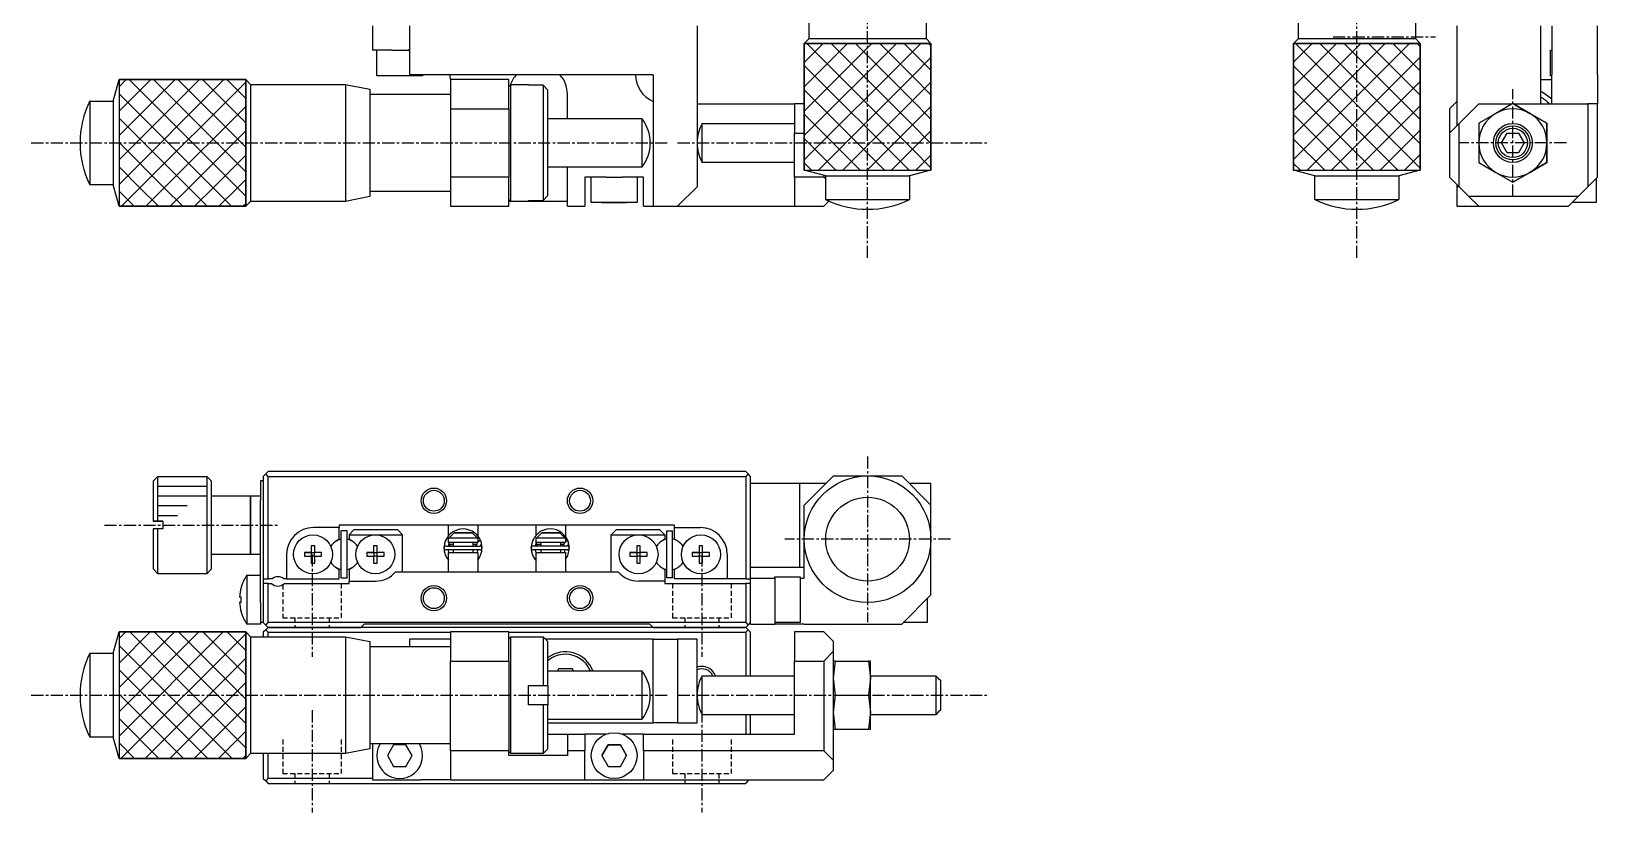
# Model space of a CAD drawing. Extents: x 10 to 368, y 10 to 243.
# Drawn here: x 207.3 to 368, y 41.9 to 122 of the extents above; entities that cross this region are included whole.
import ezdxf

# ---------------------------------------------------------------- set-up
doc = ezdxf.new("R2010")
doc.units = 0
doc.linetypes.add('CENTER', pattern=[2, 1.25, -0.25, 0.25, -0.25])
doc.linetypes.add('DASHED', pattern=[0.75, 0.5, -0.25])
doc.layers.get('0').update_dxf_attribs({"linetype": 'CONTINUOUS'})
doc.layers.add('CENTER', color=1, linetype='CENTER')

msp = doc.modelspace()

# ---------------------------------------------------------------- linework, layer by layer
at = {"color": 7, "linetype": 'CONTINUOUS'}
for p, q in [((287.08, 121.3), (287.08, 131.05)), ((299.08, 131.05), (299.08, 121.3)), ((337.28, 121.3), (337.28, 131.05)), ((349.28, 131.05), (349.28, 121.3)), ((242.28, 122.6), (242.28, 120.1)), ((246.08, 122.6), (246.08, 117.6)), ((275.58, 122.6), (275.58, 106.1)), ((353.53, 122.6), (353.53, 112.35)), ((362.13, 122.6), (362.13, 114.6)), ((363.28, 122.6), (363.28, 117.6)), ((367.98, 117.6), (367.98, 122.6)), ((286.58, 120.8), (287.08, 121.3)), ((286.58, 120.8), (286.58, 107.8)), ((299.58, 120.8), (286.58, 120.8)), ((287.08, 121.3), (299.08, 121.3)), ((299.08, 121.3), (299.58, 120.8)), ((299.58, 107.8), (299.58, 120.8)), ((336.78, 120.8), (337.28, 121.3)), ((336.78, 120.8), (336.78, 107.8)), ((349.78, 120.8), (336.78, 120.8)), ((337.28, 121.3), (349.28, 121.3)), ((349.28, 121.3), (349.78, 120.8)), ((349.78, 107.8), (349.78, 120.8)), ((244.26, 120.1), (242.28, 120.1)), ((242.73, 117.5), (242.73, 120.1)), ((244.26, 120.1), (245.08, 120.1)), ((245.08, 120.1), (245.91, 120.1)), ((245.91, 120.1), (246.08, 120.1)), ((246.08, 120.1), (245.91, 120.1)), ((363.13, 120.1), (363.28, 120.1)), ((363.13, 117.5), (363.13, 120.1)), ((245.08, 117.5), (242.73, 117.5)), ((247.43, 117.5), (245.08, 117.5)), ((271.08, 117.6), (246.08, 117.6)), ((247.43, 117.6), (247.43, 117.5)), ((271.08, 117.6), (271.08, 104.1)), ((363.28, 117.5), (363.13, 117.5)), ((363.28, 114.6), (363.28, 117.6)), ((367.98, 117.6), (367.98, 114.6)), ((215.69, 114.9), (216.28, 117.1)), ((229.28, 117.1), (216.28, 117.1)), ((216.28, 117.1), (216.28, 104.1)), ((229.28, 117.1), (229.78, 116.6)), ((229.28, 104.1), (229.28, 117.1)), ((229.78, 116.6), (229.78, 104.6)), ((229.78, 116.6), (239.53, 116.6)), ((239.53, 116.6), (239.53, 104.6)), ((239.53, 116.6), (242.03, 116.1)), ((242.03, 116.1), (242.03, 105.1)), ((242.03, 116.1), (242.03, 115.6)), ((242.03, 115.85), (242.03, 115.6)), ((242.03, 115.85), (242.03, 105.35)), ((256.28, 117.1), (250.28, 117.1)), ((250.28, 117.1), (250.28, 114.1)), ((256.28, 114.1), (256.28, 117.1)), ((256.28, 116.4), (256.48, 116.6)), ((256.48, 104.6), (256.48, 116.6)), ((256.48, 116.6), (258.28, 116.6)), ((258.28, 116.52), (258.28, 116.6)), ((258.28, 116.52), (258.28, 116.6)), ((259.78, 116.52), (258.28, 116.52)), ((259.78, 116.52), (259.78, 104.68)), ((260.28, 116.01), (259.78, 116.52)), ((260.28, 105.19), (260.28, 116.01)), ((260.28, 115.24), (260.28, 116.01)), ((362.13, 117.1), (363.28, 117.1)), ((213.28, 114.9), (213.28, 106.3)), ((213.28, 114.9), (215.69, 114.9)), ((215.69, 114.9), (215.69, 106.3)), ((242.03, 115.6), (250.28, 115.6)), ((250.28, 114.1), (256.28, 114.1)), ((250.28, 114.1), (250.28, 107.1)), ((256.28, 114.1), (256.28, 107.1)), ((262.28, 113.1), (262.28, 115.6)), ((275.58, 114.6), (285.58, 114.6)), ((286.58, 114.6), (285.58, 114.6)), ((285.58, 114.6), (285.58, 111.6)), ((352.78, 114.1), (353.53, 114.85)), ((352.78, 114.1), (352.78, 111.6)), ((353.78, 112.6), (355.78, 114.6)), ((355.78, 114.6), (359.21, 114.6)), ((359.28, 114.64), (357.53, 113.63)), ((361.03, 113.63), (359.28, 114.64)), ((359.28, 114.64), (359.35, 114.6)), ((359.35, 114.6), (361.03, 113.63)), ((359.35, 114.6), (366.98, 114.6)), ((366.98, 114.6), (366.98, 106.1)), ((367.98, 114.6), (366.98, 114.6)), ((367.98, 107.1), (367.98, 114.6)), ((260.28, 113.1), (269.91, 113.1)), ((269.91, 113.1), (269.91, 108.1)), ((276.12, 108.6), (276.12, 112.6)), ((276.12, 108.6), (276.12, 112.6)), ((276.12, 112.6), (285.58, 112.6)), ((352.78, 111.6), (353.78, 112.6)), ((353.78, 106.1), (353.78, 112.6)), ((357.53, 113.63), (355.78, 112.62)), ((355.78, 112.62), (355.78, 110.6)), ((362.78, 112.62), (361.03, 113.63)), ((361.03, 113.63), (362.78, 112.62)), ((362.78, 110.6), (362.78, 112.62)), ((362.78, 112.62), (362.78, 110.6)), ((285.58, 111.6), (286.58, 111.6)), ((285.58, 107.1), (285.58, 111.6)), ((352.78, 111.6), (352.78, 107.1)), ((358.13, 110.6), (358.71, 111.6)), ((358.13, 110.6), (358.71, 111.6)), ((358.71, 111.6), (359.86, 111.6)), ((359.86, 111.6), (360.44, 110.6)), ((355.78, 110.6), (355.78, 108.58)), ((358.71, 109.6), (358.13, 110.6)), ((358.71, 109.6), (358.13, 110.6)), ((359.86, 109.6), (358.71, 109.6)), ((360.44, 110.6), (359.86, 109.6)), ((362.78, 108.58), (362.78, 110.6)), ((362.78, 110.6), (362.78, 108.58)), ((269.91, 108.1), (260.28, 108.1)), ((262.28, 104.1), (262.28, 108.1)), ((285.58, 108.6), (276.12, 108.6)), ((288.78, 107.21), (286.58, 107.8)), ((286.58, 107.8), (299.58, 107.8)), ((299.58, 107.8), (297.38, 107.21)), ((338.98, 107.21), (336.78, 107.8)), ((336.78, 107.8), (349.78, 107.8)), ((349.78, 107.8), (347.58, 107.21)), ((355.78, 108.58), (357.53, 107.57)), ((361.03, 107.57), (362.78, 108.58)), ((362.78, 108.58), (361.03, 107.57)), ((215.69, 106.3), (213.28, 106.3)), ((216.28, 104.1), (215.69, 106.3)), ((256.28, 107.1), (250.28, 107.1)), ((250.28, 107.1), (250.28, 104.1)), ((256.28, 104.1), (256.28, 107.1)), ((264.08, 107.1), (264.08, 104.1)), ((266.26, 107.1), (264.08, 107.1)), ((264.73, 104.5), (264.73, 107.1)), ((266.26, 107.1), (267.08, 107.1)), ((267.08, 107.1), (267.91, 107.1)), ((270.08, 107.1), (267.91, 107.1)), ((269.43, 107.1), (269.43, 104.5)), ((270.08, 104.1), (270.08, 107.1)), ((275.58, 106.1), (273.58, 104.1)), ((288.58, 107.1), (285.58, 107.1)), ((285.58, 107.1), (285.58, 104.1)), ((288.58, 107.26), (288.58, 107.1)), ((288.78, 106.9), (288.58, 107.1)), ((288.78, 107.21), (297.38, 107.21)), ((288.78, 104.8), (288.78, 107.21)), ((297.38, 107.21), (297.38, 104.8)), ((338.98, 107.21), (347.58, 107.21)), ((338.98, 104.8), (338.98, 107.21)), ((347.58, 107.21), (347.58, 104.8)), ((353.78, 106.1), (352.78, 107.1)), ((353.53, 106.35), (353.53, 106.1)), ((353.78, 106.1), (353.53, 106.1)), ((353.53, 106.1), (353.53, 104.1)), ((354.78, 105.1), (353.78, 106.1)), ((357.53, 107.57), (359.28, 106.56)), ((359.28, 106.56), (361.03, 107.57)), ((361.03, 107.57), (359.28, 106.56)), ((366.98, 106.1), (365.98, 105.1)), ((367.98, 107.1), (366.98, 106.1)), ((367.83, 106.95), (367.83, 104.5)), ((229.78, 104.6), (229.28, 104.1)), ((239.53, 104.6), (229.78, 104.6)), ((242.03, 105.1), (239.53, 104.6)), ((242.03, 105.6), (242.03, 105.1)), ((242.03, 105.6), (242.03, 105.35)), ((250.28, 105.6), (242.03, 105.6)), ((256.48, 104.6), (256.28, 104.8)), ((256.48, 104.6), (256.28, 104.6)), ((258.28, 104.6), (256.48, 104.6)), ((258.28, 104.6), (258.28, 104.68)), ((258.28, 104.6), (258.28, 104.68)), ((258.28, 104.68), (259.78, 104.68)), ((262.28, 104.6), (258.28, 104.6)), ((259.78, 104.68), (260.28, 105.19)), ((260.28, 105.19), (260.28, 105.96)), ((267.08, 104.5), (264.73, 104.5)), ((269.43, 104.5), (264.73, 104.5)), ((265.81, 104.5), (266.45, 104.5)), ((266.45, 104.5), (265.81, 104.5)), ((266.45, 104.5), (267.72, 104.5)), ((267.72, 104.5), (266.45, 104.5)), ((269.43, 104.5), (267.08, 104.5)), ((267.72, 104.5), (268.35, 104.5)), ((268.35, 104.5), (267.72, 104.5)), ((288.58, 104.1), (289.12, 104.64)), ((288.78, 104.8), (297.38, 104.8)), ((338.98, 104.8), (347.58, 104.8)), ((365.98, 105.1), (354.78, 105.1)), ((355.78, 104.1), (354.78, 105.1)), ((365.98, 105.1), (364.98, 104.1)), ((367.83, 104.5), (365.38, 104.5)), ((216.28, 104.1), (229.28, 104.1)), ((250.28, 104.1), (256.28, 104.1)), ((262.28, 104.1), (264.08, 104.1)), ((270.08, 104.1), (271.08, 104.1)), ((271.08, 104.1), (273.58, 104.1)), ((273.58, 104.1), (285.58, 104.1)), ((285.58, 104.1), (288.58, 104.1)), ((353.53, 104.1), (355.78, 104.1)), ((355.78, 104.1), (364.98, 104.1)), ((219.78, 75.89), (220.28, 76.39)), ((219.78, 75.89), (219.78, 71.79)), ((220.28, 71.79), (220.28, 76.39)), ((220.28, 76.39), (225.28, 76.39)), ((225.28, 76.39), (225.28, 66.39)), ((225.28, 76.39), (225.78, 75.89)), ((225.78, 66.89), (225.78, 75.89)), ((231.08, 75.94), (230.78, 75.94)), ((230.78, 75.94), (230.78, 73.94)), ((231.33, 76.64), (231.08, 76.39)), ((231.08, 76.39), (231.08, 65.89)), ((231.33, 76.64), (231.58, 76.89)), ((231.58, 76.39), (231.33, 76.64)), ((280.58, 76.89), (231.58, 76.89)), ((231.58, 65.89), (231.58, 76.39)), ((231.58, 76.39), (280.58, 76.39)), ((280.83, 76.64), (280.58, 76.89)), ((280.83, 76.64), (280.58, 76.39)), ((280.58, 76.39), (280.58, 65.89)), ((281.08, 76.39), (280.83, 76.64)), ((281.08, 65.89), (281.08, 76.39)), ((281.08, 75.69), (286.08, 75.69)), ((286.08, 75.69), (286.08, 67.09)), ((286.08, 75.69), (288.83, 75.69)), ((286.58, 73.44), (289.58, 76.44)), ((289.58, 76.44), (293.08, 76.44)), ((293.08, 76.44), (296.58, 76.44)), ((296.58, 76.44), (299.58, 73.44)), ((297.33, 75.69), (299.58, 75.69)), ((299.58, 73.44), (299.58, 75.69)), ((225.78, 74.39), (229.78, 74.39)), ((229.78, 68.39), (229.78, 74.39)), ((229.78, 74.39), (229.78, 68.39)), ((229.78, 74.39), (230.78, 74.39)), ((230.78, 64.81), (230.78, 73.94)), ((286.58, 69.94), (286.58, 73.44)), ((299.58, 69.94), (299.58, 73.44)), ((219.78, 71.79), (220.28, 71.79)), ((220.28, 71.79), (219.78, 71.79)), ((219.78, 70.99), (219.78, 66.89)), ((220.28, 70.99), (219.78, 70.99)), ((220.78, 71.79), (220.28, 71.79)), ((220.28, 71.79), (220.78, 71.79)), ((220.28, 66.39), (220.28, 70.99)), ((220.78, 70.99), (220.28, 70.99)), ((220.78, 71.79), (220.78, 70.99)), ((238.88, 71.14), (236.23, 71.14)), ((238.88, 71.39), (238.88, 71.14)), ((241.08, 71.39), (238.88, 71.39)), ((238.88, 69.93), (238.88, 71.14)), ((239.68, 70.79), (239.08, 70.79)), ((239.08, 65.99), (239.08, 70.79)), ((239.68, 65.99), (239.68, 70.79)), ((240.38, 70.89), (239.88, 70.39)), ((244.88, 70.89), (240.38, 70.89)), ((273.28, 71.39), (241.08, 71.39)), ((245.38, 70.39), (244.88, 70.89)), ((250.08, 70.29), (250.08, 71.39)), ((253.08, 71.39), (253.08, 70.27)), ((259.08, 70.37), (259.08, 71.39)), ((262.08, 71.39), (262.08, 70.21)), ((267.28, 70.89), (266.78, 70.39)), ((271.78, 70.89), (267.28, 70.89)), ((272.28, 70.39), (271.78, 70.89)), ((272.48, 70.79), (273.08, 70.79)), ((272.48, 65.99), (272.48, 70.79)), ((273.08, 65.99), (273.08, 70.79)), ((273.28, 71.14), (273.28, 71.39)), ((273.28, 71.14), (275.93, 71.14)), ((273.28, 69.93), (273.28, 71.14)), ((236.36, 69.27), (236, 69.27)), ((236, 69.27), (236, 68.57)), ((236.36, 68.57), (236.36, 69.27)), ((238.59, 69.76), (238.88, 69.93)), ((239.88, 70.39), (242.58, 70.39)), ((239.88, 70.39), (239.88, 69.93)), ((239.88, 69.93), (240.18, 69.76)), ((242.76, 69.27), (242.4, 69.27)), ((242.4, 69.27), (242.4, 68.57)), ((242.58, 70.39), (245.38, 70.39)), ((242.76, 68.57), (242.76, 69.27)), ((245.38, 66.59), (245.38, 70.39)), ((249.63, 69.06), (249.63, 69.16)), ((249.76, 69.75), (249.78, 69.8)), ((249.83, 69.24), (253.33, 69.24)), ((250.13, 69.59), (250.04, 69.24)), ((250.08, 70.29), (250.08, 70.29)), ((250.08, 70.29), (250.08, 70.29)), ((250.08, 70.09), (250.14, 70.09)), ((250.08, 69.59), (250.08, 70.09)), ((253.08, 69.59), (250.08, 69.59)), ((250.13, 69.59), (250.13, 69.58)), ((250.13, 69.58), (250.13, 69.56)), ((250.13, 69.56), (250.13, 69.55)), ((250.13, 69.55), (250.13, 69.53)), ((250.13, 69.53), (250.13, 69.52)), ((250.13, 69.52), (250.13, 69.5)), ((250.13, 69.5), (250.13, 69.49)), ((250.13, 69.49), (250.13, 69.47)), ((250.13, 69.47), (250.14, 69.46)), ((250.67, 70.59), (250.14, 70.09)), ((250.14, 70.09), (253.03, 70.09)), ((250.14, 69.46), (250.14, 69.44)), ((250.14, 69.44), (250.15, 69.43)), ((250.15, 69.43), (250.15, 69.42)), ((250.15, 69.42), (250.16, 69.4)), ((250.16, 69.4), (250.17, 69.39)), ((250.58, 69.39), (250.17, 69.39)), ((250.17, 69.39), (250.17, 69.38)), ((250.17, 69.38), (250.18, 69.36)), ((250.18, 69.36), (250.19, 69.35)), ((250.19, 69.35), (250.2, 69.34)), ((250.2, 69.34), (250.21, 69.33)), ((250.21, 69.33), (250.22, 69.32)), ((250.22, 69.32), (250.23, 69.31)), ((250.23, 69.31), (250.24, 69.3)), ((250.24, 69.3), (250.25, 69.29)), ((250.25, 69.29), (250.27, 69.28)), ((250.27, 69.28), (250.28, 69.28)), ((250.28, 69.28), (250.29, 69.27)), ((250.29, 69.27), (250.31, 69.26)), ((250.31, 69.26), (250.32, 69.26)), ((250.32, 69.26), (250.33, 69.25)), ((250.33, 69.25), (250.35, 69.25)), ((250.35, 69.25), (250.36, 69.24)), ((250.36, 69.24), (250.38, 69.24)), ((250.38, 69.24), (250.39, 69.24)), ((250.39, 69.24), (250.41, 69.24)), ((250.41, 69.24), (250.42, 69.24)), ((250.42, 69.24), (250.43, 69.24)), ((250.58, 69.24), (250.58, 69.59)), ((252.5, 70.59), (250.67, 70.59)), ((250.67, 70.59), (252.5, 70.59)), ((253.03, 70.09), (252.5, 70.59)), ((252.58, 69.59), (252.58, 69.24)), ((252.98, 69.39), (252.58, 69.39)), ((252.72, 69.24), (252.74, 69.24)), ((252.74, 69.24), (252.75, 69.24)), ((252.75, 69.24), (252.77, 69.24)), ((252.77, 69.24), (252.78, 69.24)), ((252.78, 69.24), (252.8, 69.25)), ((252.8, 69.25), (252.81, 69.25)), ((252.81, 69.25), (252.83, 69.26)), ((252.83, 69.26), (252.84, 69.26)), ((252.84, 69.26), (252.85, 69.27)), ((252.85, 69.27), (252.87, 69.27)), ((252.87, 69.27), (252.88, 69.28)), ((252.88, 69.28), (252.89, 69.29)), ((252.89, 69.29), (252.9, 69.3)), ((252.9, 69.3), (252.92, 69.31)), ((252.92, 69.31), (252.93, 69.31)), ((252.93, 69.31), (252.94, 69.32)), ((252.94, 69.32), (252.95, 69.34)), ((252.95, 69.34), (252.96, 69.35)), ((252.96, 69.35), (252.97, 69.36)), ((252.97, 69.37), (252.98, 69.38)), ((252.97, 69.36), (252.97, 69.37)), ((252.98, 69.38), (252.99, 69.4)), ((252.99, 69.4), (253, 69.41)), ((253, 69.42), (253.01, 69.44)), ((253, 69.41), (253, 69.42)), ((253.01, 69.45), (253.02, 69.46)), ((253.01, 69.44), (253.01, 69.45)), ((253.02, 69.58), (253.02, 69.59)), ((253.02, 69.57), (253.02, 69.58)), ((253.02, 69.55), (253.02, 69.57)), ((253.02, 69.54), (253.02, 69.55)), ((253.02, 69.52), (253.02, 69.54)), ((253.02, 69.51), (253.02, 69.52)), ((253.02, 69.49), (253.02, 69.51)), ((253.02, 69.48), (253.02, 69.49)), ((253.02, 69.46), (253.02, 69.48)), ((253.03, 70.09), (253.08, 70.09)), ((253.08, 70.09), (253.08, 69.59)), ((253.14, 69.74), (253.08, 69.72)), ((253.08, 69.71), (253.1, 69.71)), ((253.1, 69.71), (253.11, 69.72)), ((253.11, 69.72), (253.12, 69.73)), ((253.12, 69.73), (253.14, 69.73)), ((253.36, 69.81), (253.14, 69.74)), ((253.14, 69.73), (253.15, 69.74)), ((253.15, 69.74), (253.17, 69.75)), ((253.17, 69.75), (253.18, 69.75)), ((253.18, 69.75), (253.19, 69.76)), ((253.19, 69.76), (253.21, 69.76)), ((253.21, 69.76), (253.22, 69.77)), ((253.22, 69.77), (253.24, 69.77)), ((253.24, 69.77), (253.25, 69.78)), ((253.25, 69.78), (253.26, 69.78)), ((253.26, 69.78), (253.28, 69.79)), ((253.28, 69.79), (253.29, 69.79)), ((253.29, 69.79), (253.3, 69.8)), ((253.3, 69.8), (253.31, 69.8)), ((253.31, 69.8), (253.32, 69.8)), ((253.32, 69.8), (253.33, 69.8)), ((253.33, 69.8), (253.34, 69.81)), ((253.34, 69.81), (253.35, 69.81)), ((253.35, 69.81), (253.35, 69.81)), ((253.35, 69.81), (253.36, 69.81)), ((253.36, 69.81), (253.36, 69.81)), ((253.36, 69.81), (253.37, 69.81)), ((253.37, 69.27), (253.36, 69.24)), ((253.36, 69.24), (253.36, 69.24)), ((253.37, 69.81), (253.37, 69.8)), ((253.37, 69.8), (253.38, 69.77)), ((253.38, 69.3), (253.37, 69.27)), ((253.38, 69.77), (253.39, 69.74)), ((253.4, 69.33), (253.38, 69.3)), ((253.39, 69.75), (253.52, 69.07)), ((253.39, 69.74), (253.4, 69.71)), ((253.4, 69.71), (253.41, 69.68)), ((253.41, 69.4), (253.4, 69.37)), ((253.4, 69.37), (253.4, 69.33)), ((253.41, 69.68), (253.42, 69.64)), ((253.42, 69.43), (253.41, 69.4)), ((253.42, 69.64), (253.42, 69.61)), ((253.42, 69.61), (253.42, 69.57)), ((253.42, 69.57), (253.42, 69.54)), ((253.42, 69.54), (253.42, 69.5)), ((253.42, 69.5), (253.42, 69.47)), ((253.42, 69.47), (253.42, 69.43)), ((258.57, 69.07), (258.57, 69.17)), ((258.71, 69.76), (258.73, 69.82)), ((258.73, 69.82), (258.75, 69.87)), ((258.77, 69.25), (262.27, 69.25)), ((259.07, 69.59), (258.98, 69.25)), ((259.08, 69.64), (259.07, 69.59)), ((259.08, 69.63), (259.07, 69.59)), ((259.07, 69.59), (259.07, 69.57)), ((259.07, 69.57), (259.07, 69.56)), ((259.07, 69.56), (259.07, 69.54)), ((259.07, 69.54), (259.07, 69.53)), ((259.07, 69.53), (259.07, 69.51)), ((259.07, 69.51), (259.07, 69.5)), ((259.07, 69.5), (259.08, 69.48)), ((259.08, 70.09), (259.14, 70.09)), ((259.08, 69.59), (259.08, 70.09)), ((262.08, 69.59), (259.08, 69.59)), ((259.08, 69.45), (259.08, 69.59)), ((259.08, 69.48), (259.08, 69.47)), ((259.08, 69.47), (259.08, 69.45)), ((259.08, 69.45), (259.09, 69.44)), ((259.09, 69.44), (259.09, 69.43)), ((259.09, 69.43), (259.1, 69.41)), ((259.1, 69.41), (259.11, 69.4)), ((259.11, 69.4), (259.12, 69.39)), ((259.58, 69.39), (259.12, 69.39)), ((259.12, 69.39), (259.12, 69.38)), ((259.12, 69.38), (259.13, 69.36)), ((259.13, 69.36), (259.14, 69.35)), ((259.67, 70.59), (259.14, 70.09)), ((259.14, 70.09), (262.03, 70.09)), ((259.14, 69.35), (259.15, 69.34)), ((259.15, 69.34), (259.16, 69.33)), ((259.16, 69.33), (259.17, 69.32)), ((259.17, 69.32), (259.18, 69.31)), ((259.18, 69.31), (259.2, 69.3)), ((259.2, 69.3), (259.21, 69.29)), ((259.21, 69.29), (259.22, 69.29)), ((259.22, 69.29), (259.23, 69.28)), ((259.23, 69.28), (259.25, 69.27)), ((259.25, 69.27), (259.26, 69.27)), ((259.26, 69.27), (259.28, 69.26)), ((259.28, 69.26), (259.29, 69.26)), ((259.29, 69.26), (259.3, 69.26)), ((259.3, 69.26), (259.32, 69.25)), ((259.32, 69.25), (259.33, 69.25)), ((259.33, 69.25), (259.35, 69.25)), ((259.35, 69.25), (259.36, 69.25)), ((259.36, 69.25), (259.37, 69.25)), ((259.58, 69.25), (259.58, 69.59)), ((261.5, 70.59), (259.67, 70.59)), ((259.67, 70.59), (261.5, 70.59)), ((262.03, 70.09), (261.5, 70.59)), ((261.58, 69.59), (261.58, 69.25)), ((261.92, 69.39), (261.58, 69.39)), ((261.67, 69.25), (261.68, 69.25)), ((261.68, 69.25), (261.7, 69.25)), ((261.7, 69.25), (261.71, 69.25)), ((261.71, 69.25), (261.72, 69.25)), ((261.72, 69.25), (261.74, 69.26)), ((261.74, 69.26), (261.75, 69.26)), ((261.75, 69.26), (261.77, 69.27)), ((261.77, 69.27), (261.78, 69.27)), ((261.78, 69.27), (261.79, 69.28)), ((261.79, 69.28), (261.81, 69.28)), ((261.81, 69.28), (261.82, 69.29)), ((261.82, 69.29), (261.83, 69.3)), ((261.83, 69.3), (261.85, 69.31)), ((261.85, 69.31), (261.86, 69.32)), ((261.86, 69.32), (261.87, 69.33)), ((261.87, 69.33), (261.88, 69.34)), ((261.88, 69.34), (261.89, 69.35)), ((261.89, 69.35), (261.9, 69.36)), ((261.9, 69.36), (261.91, 69.37)), ((261.91, 69.37), (261.92, 69.38)), ((261.92, 69.39), (261.93, 69.41)), ((261.92, 69.38), (261.92, 69.39)), ((261.93, 69.41), (261.94, 69.42)), ((261.94, 69.43), (261.95, 69.45)), ((261.94, 69.42), (261.94, 69.43)), ((261.95, 69.46), (261.96, 69.48)), ((261.95, 69.45), (261.95, 69.46)), ((261.96, 69.58), (261.96, 69.59)), ((261.97, 69.56), (261.96, 69.58)), ((261.96, 69.5), (261.97, 69.52)), ((261.96, 69.49), (261.96, 69.5)), ((261.96, 69.48), (261.96, 69.49)), ((261.97, 69.55), (261.97, 69.56)), ((261.97, 69.53), (261.97, 69.55)), ((261.97, 69.52), (261.97, 69.53)), ((262.03, 70.09), (262.08, 70.09)), ((262.08, 70.21), (262.08, 70.21)), ((262.08, 70.21), (262.08, 70.21)), ((262.08, 70.09), (262.08, 69.59)), ((262.31, 69.82), (262.08, 69.76)), ((262.08, 69.75), (262.1, 69.75)), ((262.1, 69.75), (262.11, 69.76)), ((262.11, 69.76), (262.13, 69.76)), ((262.13, 69.76), (262.14, 69.77)), ((262.14, 69.77), (262.15, 69.78)), ((262.15, 69.78), (262.17, 69.78)), ((262.17, 69.78), (262.18, 69.79)), ((262.18, 69.79), (262.2, 69.79)), ((262.2, 69.79), (262.21, 69.8)), ((262.21, 69.8), (262.22, 69.8)), ((262.22, 69.8), (262.23, 69.8)), ((262.23, 69.8), (262.24, 69.81)), ((262.24, 69.81), (262.26, 69.81)), ((262.26, 69.81), (262.27, 69.81)), ((262.27, 69.81), (262.27, 69.82)), ((262.27, 69.82), (262.28, 69.82)), ((262.28, 69.82), (262.29, 69.82)), ((262.29, 69.82), (262.3, 69.82)), ((262.3, 69.82), (262.3, 69.82)), ((262.3, 69.82), (262.31, 69.82)), ((262.31, 69.28), (262.3, 69.25)), ((262.3, 69.25), (262.3, 69.25)), ((262.31, 69.82), (262.31, 69.82)), ((262.31, 69.82), (262.31, 69.82)), ((262.31, 69.82), (262.32, 69.79)), ((262.33, 69.31), (262.31, 69.28)), ((262.32, 69.79), (262.33, 69.75)), ((262.33, 69.76), (262.47, 69.08)), ((262.33, 69.75), (262.34, 69.72)), ((262.34, 69.34), (262.33, 69.31)), ((262.34, 69.72), (262.35, 69.69)), ((262.35, 69.38), (262.34, 69.34)), ((262.35, 69.69), (262.36, 69.65)), ((262.36, 69.45), (262.35, 69.41)), ((262.35, 69.41), (262.35, 69.38)), ((262.36, 69.65), (262.36, 69.62)), ((262.36, 69.62), (262.37, 69.58)), ((262.37, 69.51), (262.36, 69.48)), ((262.36, 69.48), (262.36, 69.45)), ((262.37, 69.58), (262.37, 69.55)), ((262.37, 69.55), (262.37, 69.51)), ((266.78, 70.39), (269.58, 70.39)), ((266.78, 66.59), (266.78, 70.39)), ((269.76, 69.27), (269.4, 69.27)), ((269.4, 69.27), (269.4, 68.57)), ((269.58, 70.39), (272.28, 70.39)), ((269.76, 68.57), (269.76, 69.27)), ((272.28, 69.93), (271.99, 69.76)), ((272.28, 70.39), (272.28, 69.93)), ((273.58, 69.76), (273.28, 69.93)), ((276.16, 69.27), (275.8, 69.27)), ((275.8, 69.27), (275.8, 68.57)), ((276.16, 68.57), (276.16, 69.27)), ((286.58, 65.94), (286.58, 69.94)), ((299.58, 64.24), (299.58, 69.94)), ((229.78, 68.39), (225.78, 68.39)), ((230.78, 68.39), (229.78, 68.39)), ((233.48, 68.39), (233.48, 65.89)), ((235.3, 68.57), (235.3, 68.21)), ((236, 68.57), (235.3, 68.57)), ((235.3, 68.57), (236, 68.57)), ((235.3, 68.21), (236, 68.21)), ((236.01, 68.56), (236, 68.57)), ((236.01, 68.22), (236, 68.21)), ((236, 68.21), (236, 67.5)), ((236, 67.5), (236.36, 67.5)), ((236.01, 68.56), (236.01, 68.22)), ((236.35, 68.56), (236.01, 68.56)), ((236.01, 68.22), (236.35, 68.22)), ((236.35, 68.56), (236.36, 68.57)), ((236.35, 68.22), (236.35, 68.56)), ((236.35, 68.22), (236.36, 68.21)), ((237.07, 68.57), (236.36, 68.57)), ((237.07, 68.57), (236.36, 68.57)), ((236.36, 68.21), (237.07, 68.21)), ((236.36, 67.5), (236.36, 68.21)), ((237.07, 68.21), (237.07, 68.57)), ((241.7, 68.57), (241.7, 68.21)), ((242.4, 68.57), (241.7, 68.57)), ((241.7, 68.57), (242.4, 68.57)), ((241.7, 68.21), (242.4, 68.21)), ((242.41, 68.56), (242.4, 68.57)), ((242.41, 68.22), (242.4, 68.21)), ((242.4, 68.21), (242.4, 67.5)), ((242.4, 67.5), (242.76, 67.5)), ((242.41, 68.56), (242.41, 68.22)), ((242.75, 68.56), (242.41, 68.56)), ((242.41, 68.22), (242.75, 68.22)), ((242.75, 68.56), (242.76, 68.57)), ((242.75, 68.22), (242.75, 68.56)), ((242.75, 68.22), (242.76, 68.21)), ((243.47, 68.57), (242.76, 68.57)), ((243.47, 68.57), (242.76, 68.57)), ((242.76, 68.21), (243.47, 68.21)), ((242.76, 67.5), (242.76, 68.21)), ((243.47, 68.21), (243.47, 68.57)), ((253.33, 68.84), (249.83, 68.84)), ((250.04, 68.84), (250.09, 68.59)), ((250.08, 68.59), (253.08, 68.59)), ((250.08, 68.59), (250.58, 68.59)), ((250.08, 66.59), (250.08, 68.59)), ((250.58, 68.59), (250.58, 68.84)), ((250.58, 68.59), (252.58, 68.59)), ((250.58, 68.59), (252.58, 68.59)), ((252.58, 68.84), (252.58, 68.59)), ((252.58, 68.59), (253.08, 68.59)), ((253.06, 68.59), (253.11, 68.84)), ((253.08, 68.59), (253.08, 66.59)), ((262.27, 68.85), (258.77, 68.85)), ((258.98, 68.85), (259.05, 68.55)), ((259.05, 68.55), (259.08, 68.46)), ((259.08, 68.59), (262.08, 68.59)), ((259.08, 68.59), (259.58, 68.59)), ((259.08, 66.59), (259.08, 68.59)), ((259.58, 68.59), (259.58, 68.85)), ((259.58, 68.59), (261.58, 68.59)), ((259.58, 68.59), (261.58, 68.59)), ((261.58, 68.85), (261.58, 68.59)), ((261.58, 68.59), (262.08, 68.59)), ((262, 68.59), (262.06, 68.85)), ((262.08, 68.59), (262.08, 66.59)), ((268.7, 68.57), (268.7, 68.21)), ((269.4, 68.57), (268.7, 68.57)), ((268.7, 68.57), (269.4, 68.57)), ((268.7, 68.21), (269.4, 68.21)), ((269.41, 68.56), (269.4, 68.57)), ((269.41, 68.22), (269.4, 68.21)), ((269.4, 68.21), (269.4, 67.5)), ((269.4, 67.5), (269.76, 67.5)), ((269.41, 68.56), (269.41, 68.22)), ((269.75, 68.56), (269.41, 68.56)), ((269.41, 68.22), (269.75, 68.22)), ((269.75, 68.56), (269.76, 68.57)), ((269.75, 68.22), (269.75, 68.56)), ((269.75, 68.22), (269.76, 68.21)), ((270.47, 68.57), (269.76, 68.57)), ((270.47, 68.57), (269.76, 68.57)), ((269.76, 68.21), (270.47, 68.21)), ((269.76, 67.5), (269.76, 68.21)), ((270.47, 68.21), (270.47, 68.57)), ((275.1, 68.57), (275.1, 68.21)), ((275.8, 68.57), (275.1, 68.57)), ((275.1, 68.57), (275.8, 68.57)), ((275.1, 68.21), (275.8, 68.21)), ((275.81, 68.56), (275.8, 68.57)), ((275.81, 68.22), (275.8, 68.21)), ((275.8, 68.21), (275.8, 67.5)), ((275.8, 67.5), (276.16, 67.5)), ((275.81, 68.56), (275.81, 68.22)), ((276.15, 68.56), (275.81, 68.56)), ((275.81, 68.22), (276.15, 68.22)), ((276.15, 68.56), (276.16, 68.57)), ((276.15, 68.22), (276.15, 68.56)), ((276.15, 68.22), (276.16, 68.21)), ((276.87, 68.57), (276.16, 68.57)), ((276.87, 68.57), (276.16, 68.57)), ((276.16, 68.21), (276.87, 68.21)), ((276.16, 67.5), (276.16, 68.21)), ((276.87, 68.21), (276.87, 68.57)), ((278.68, 68.39), (278.68, 65.89)), ((220.28, 66.39), (219.78, 66.89)), ((225.28, 66.39), (220.28, 66.39)), ((225.78, 66.89), (225.28, 66.39)), ((229.39, 66.24), (229.39, 61.24)), ((229.39, 66.24), (230.78, 66.24)), ((238.88, 66.84), (238.59, 67.01)), ((238.88, 65.89), (238.88, 66.84)), ((239.08, 65.99), (239.68, 65.99)), ((240.18, 67.01), (239.88, 66.84)), ((239.88, 66.84), (239.88, 65.64)), ((244.66, 66.59), (267.51, 66.59)), ((271.99, 67.01), (272.28, 66.84)), ((272.28, 66.84), (272.28, 65.64)), ((273.08, 65.99), (272.48, 65.99)), ((273.28, 66.84), (273.58, 67.01)), ((273.28, 65.89), (273.28, 66.84)), ((281.08, 67.09), (286.08, 67.09)), ((281.08, 65.94), (283.58, 65.94)), ((283.58, 65.94), (283.58, 66.09)), ((283.58, 66.09), (286.18, 66.09)), ((283.58, 65.94), (283.58, 61.24)), ((286.08, 67.09), (286.58, 67.09)), ((286.18, 66.09), (286.18, 61.39)), ((286.18, 65.94), (286.58, 65.94)), ((228.82, 64.99), (228.81, 65)), ((230.78, 63.44), (230.78, 64.81)), ((231.08, 65.89), (231.08, 65.39)), ((231.08, 65.89), (231.58, 65.89)), ((231.58, 65.39), (231.08, 65.39)), ((231.08, 65.39), (231.08, 61.39)), ((231.98, 65.89), (231.58, 65.89)), ((231.58, 61.39), (231.58, 65.39)), ((231.58, 65.39), (231.92, 65.39)), ((233.48, 65.89), (233.18, 65.89)), ((233.25, 65.39), (239.88, 65.39)), ((233.48, 65.89), (238.88, 65.89)), ((239.88, 65.64), (242.58, 65.64)), ((239.88, 65.39), (239.88, 65.64)), ((272.28, 65.64), (269.58, 65.64)), ((272.28, 65.64), (272.28, 65.39)), ((272.28, 65.39), (280.58, 65.39)), ((278.68, 65.89), (273.28, 65.89)), ((280.58, 65.89), (278.68, 65.89)), ((280.58, 65.89), (281.08, 65.89)), ((280.58, 65.39), (280.58, 61.39)), ((281.08, 65.39), (280.58, 65.39)), ((281.08, 65.39), (281.08, 65.89)), ((281.08, 61.39), (281.08, 65.39)), ((228.82, 64), (228.65, 64)), ((228.65, 63.48), (228.82, 63.48)), ((228.82, 63.48), (228.82, 64)), ((230.78, 63.44), (230.78, 61.44)), ((299.58, 64.24), (296.58, 61.24)), ((299.18, 63.84), (299.18, 61.39)), ((228.81, 62.47), (228.82, 62.48)), ((230.78, 61.24), (229.39, 61.24)), ((230.78, 61.44), (231.08, 61.44)), ((230.78, 61.44), (230.78, 61.24)), ((231.08, 61.39), (231.33, 61.14)), ((231.33, 61.14), (231.58, 61.39)), ((231.58, 60.89), (231.33, 61.14)), ((280.58, 61.39), (231.58, 61.39)), ((241.43, 61.24), (241.08, 60.89)), ((270.73, 61.24), (241.43, 61.24)), ((271.08, 60.89), (270.73, 61.24)), ((280.58, 61.39), (280.83, 61.14)), ((280.83, 61.14), (280.58, 60.89)), ((280.83, 61.14), (281.08, 61.39)), ((281.08, 61.24), (281.08, 61.39)), ((281.08, 61.24), (283.58, 61.24)), ((286.18, 61.39), (283.58, 61.39)), ((286.58, 61.24), (283.58, 61.24)), ((286.58, 61.24), (296.58, 61.24)), ((299.18, 61.39), (296.73, 61.39)), ((215.69, 58.24), (216.28, 60.44)), ((229.28, 60.44), (216.28, 60.44)), ((216.28, 60.44), (216.28, 47.44)), ((229.28, 60.44), (229.78, 59.94)), ((229.28, 47.44), (229.28, 60.44)), ((229.78, 59.94), (229.78, 47.94)), ((229.78, 59.94), (239.53, 59.94)), ((231.33, 60.64), (231.08, 60.39)), ((231.08, 60.39), (231.08, 59.94)), ((231.33, 60.64), (231.58, 60.89)), ((231.58, 60.39), (231.33, 60.64)), ((280.58, 60.89), (231.58, 60.89)), ((231.58, 60.89), (241.08, 60.89)), ((231.58, 60.39), (250.28, 60.39)), ((231.58, 59.94), (231.58, 60.39)), ((239.53, 59.94), (239.53, 47.94)), ((239.53, 59.94), (242.03, 59.44)), ((246.08, 59.69), (246.08, 58.94)), ((250.28, 59.69), (246.08, 59.69)), ((256.28, 60.44), (250.28, 60.44)), ((250.28, 60.44), (250.28, 57.44)), ((256.28, 57.44), (256.28, 60.44)), ((256.28, 60.39), (280.58, 60.39)), ((256.28, 59.74), (256.48, 59.94)), ((256.48, 53.94), (256.48, 59.94)), ((256.48, 59.94), (259.78, 59.94)), ((259.78, 59.94), (259.78, 54.94)), ((259.78, 59.94), (260.28, 59.44)), ((271.08, 59.69), (260.03, 59.69)), ((271.08, 60.89), (280.58, 60.89)), ((271.08, 51.09), (271.08, 59.69)), ((271.08, 59.69), (273.58, 59.69)), ((273.58, 59.69), (273.58, 51.09)), ((275.58, 59.69), (273.58, 59.69)), ((275.58, 51.09), (275.58, 59.69)), ((280.58, 60.89), (280.83, 60.64)), ((280.83, 60.64), (280.58, 60.39)), ((280.58, 60.39), (280.58, 55.94)), ((281.08, 60.39), (280.83, 60.64)), ((281.08, 55.94), (281.08, 60.39)), ((288.58, 60.44), (285.58, 60.44)), ((285.58, 60.44), (285.58, 57.44)), ((289.58, 59.44), (288.58, 60.44)), ((213.28, 58.24), (213.28, 49.64)), ((213.28, 58.24), (215.69, 58.24)), ((215.69, 58.24), (215.69, 49.64)), ((242.03, 59.44), (242.03, 48.44)), ((242.03, 58.94), (250.28, 58.94)), ((260.28, 54.94), (260.28, 59.44)), ((288.58, 57.44), (289.58, 58.44)), ((289.58, 58.44), (289.58, 59.44)), ((289.58, 57.44), (289.58, 58.44)), ((250.28, 57.44), (256.28, 57.44)), ((250.28, 48.24), (250.28, 57.44)), ((256.28, 57.44), (256.28, 48.24)), ((260.28, 56.44), (269.91, 56.44)), ((261.36, 56.64), (261.25, 56.44)), ((262.81, 56.64), (261.36, 56.64)), ((262.92, 56.44), (262.81, 56.64)), ((269.91, 56.44), (269.91, 51.44)), ((285.58, 57.44), (288.58, 57.44)), ((285.58, 49.94), (285.58, 57.44)), ((288.58, 57.44), (288.58, 48.24)), ((289.58, 55.69), (289.78, 57.44)), ((289.78, 57.44), (289.58, 57.44)), ((289.58, 55.94), (289.58, 57.44)), ((289.78, 57.44), (293.19, 57.44)), ((293.19, 57.44), (293.38, 55.69)), ((293.38, 57.44), (293.19, 57.44)), ((293.38, 55.69), (293.38, 57.44)), ((258.28, 54.94), (259.78, 54.94)), ((258.28, 52.94), (258.28, 54.94)), ((259.78, 54.94), (260.28, 54.94)), ((260.28, 54.94), (260.28, 52.94)), ((276.12, 51.94), (276.12, 55.94)), ((276.12, 51.94), (276.12, 55.94)), ((276.12, 55.94), (285.58, 55.94)), ((289.58, 51.94), (289.58, 55.94)), ((289.78, 53.94), (289.58, 55.69)), ((293.38, 55.69), (293.19, 53.94)), ((293.38, 55.94), (300.08, 55.94)), ((293.38, 52.19), (293.38, 55.69)), ((300.08, 55.94), (300.08, 51.94)), ((300.08, 55.94), (300.33, 55.69)), ((300.33, 55.69), (300.58, 55.44)), ((300.58, 52.44), (300.58, 55.44)), ((256.48, 47.94), (256.48, 53.94)), ((289.58, 52.19), (289.78, 53.94)), ((289.78, 53.94), (293.19, 53.94)), ((293.19, 53.94), (293.38, 52.19)), ((259.78, 52.94), (258.28, 52.94)), ((259.78, 52.94), (259.78, 47.94)), ((260.28, 52.94), (259.78, 52.94)), ((260.28, 48.44), (260.28, 52.94)), ((269.91, 51.44), (260.28, 51.44)), ((285.58, 51.94), (276.12, 51.94)), ((280.58, 51.94), (280.58, 49.94)), ((281.08, 49.94), (281.08, 51.94)), ((289.78, 50.44), (289.58, 52.19)), ((289.58, 47.24), (289.58, 51.94)), ((293.38, 52.19), (293.19, 50.44)), ((293.38, 50.44), (293.38, 52.19)), ((300.08, 51.94), (293.38, 51.94)), ((300.33, 52.19), (300.08, 51.94)), ((300.58, 52.44), (300.33, 52.19)), ((260.28, 51.09), (271.08, 51.09)), ((260.28, 49.94), (262.28, 49.94)), ((262.28, 49.94), (262.28, 48.24)), ((262.28, 49.94), (264.08, 49.94)), ((264.08, 49.94), (264.08, 48.24)), ((266.26, 49.94), (264.08, 49.94)), ((270.08, 49.94), (267.91, 49.94)), ((270.08, 49.94), (285.58, 49.94)), ((270.08, 48.24), (270.08, 49.94)), ((273.58, 51.09), (271.08, 51.09)), ((273.58, 51.09), (275.58, 51.09)), ((289.58, 50.44), (289.78, 50.44)), ((289.78, 50.44), (293.19, 50.44)), ((293.19, 50.44), (293.38, 50.44)), ((215.69, 49.64), (213.28, 49.64)), ((216.28, 47.44), (215.69, 49.64)), ((242.03, 48.44), (239.53, 47.94)), ((250.28, 48.94), (242.03, 48.94)), ((242.28, 48.94), (242.28, 45.24)), ((244.45, 48.84), (243.81, 47.74)), ((245.72, 48.84), (244.45, 48.84)), ((246.35, 47.74), (245.72, 48.84)), ((256.28, 48.24), (250.28, 48.24)), ((250.28, 48.24), (250.28, 45.24)), ((256.28, 47.74), (256.28, 48.24)), ((260.28, 48.44), (259.78, 47.94)), ((264.08, 48.24), (262.28, 48.24)), ((262.28, 48.24), (262.28, 47.74)), ((264.08, 45.24), (264.08, 48.24)), ((266.45, 48.84), (265.81, 47.74)), ((265.81, 47.74), (266.45, 48.84)), ((267.72, 48.84), (266.45, 48.84)), ((266.45, 48.84), (267.72, 48.84)), ((268.35, 47.74), (267.72, 48.84)), ((267.72, 48.84), (268.35, 47.74)), ((288.58, 48.24), (270.08, 48.24)), ((270.08, 48.24), (270.08, 45.24)), ((289.58, 47.24), (288.58, 48.24)), ((216.28, 47.44), (229.28, 47.44)), ((229.78, 47.94), (229.28, 47.44)), ((239.53, 47.94), (229.78, 47.94)), ((231.08, 47.94), (231.08, 45.39)), ((231.58, 45.39), (231.58, 47.94)), ((243.81, 47.74), (244.45, 46.64)), ((244.45, 46.64), (245.72, 46.64)), ((245.72, 46.64), (246.35, 47.74)), ((256.48, 47.94), (256.28, 48.14)), ((262.28, 47.74), (256.28, 47.74)), ((259.78, 47.94), (256.48, 47.94)), ((265.81, 47.74), (266.45, 46.64)), ((266.45, 46.64), (267.72, 46.64)), ((267.72, 46.64), (268.35, 47.74)), ((289.58, 46.24), (289.58, 47.24)), ((231.08, 45.39), (231.33, 45.14)), ((231.33, 45.14), (231.58, 45.39)), ((231.33, 45.14), (231.58, 44.89)), ((242.28, 45.39), (231.58, 45.39)), ((242.28, 45.24), (247.28, 45.24)), ((250.28, 45.24), (247.28, 45.24)), ((250.28, 45.24), (264.08, 45.24)), ((264.08, 45.24), (270.08, 45.24)), ((270.08, 45.24), (288.58, 45.24)), ((280.58, 44.89), (280.83, 45.14)), ((280.73, 45.24), (280.83, 45.14)), ((280.83, 45.14), (280.93, 45.24)), ((288.58, 45.24), (289.58, 46.24)), ((231.58, 44.89), (280.58, 44.89))]:
    msp.add_line(p, q, dxfattribs=at)
at = {"color": 3, "linetype": 'CONTINUOUS'}
for p, q in [((286.58, 120.8), (299.58, 120.8)), ((286.58, 107.8), (286.58, 120.8)), ((288.53, 120.8), (286.58, 118.85)), ((291.03, 120.8), (286.58, 116.35)), ((293.53, 120.8), (286.58, 113.85)), ((296.03, 120.8), (286.58, 111.35)), ((286.83, 120.8), (297.68, 109.95)), ((289.33, 120.8), (297.68, 112.45)), ((291.83, 120.8), (297.68, 114.95)), ((294.33, 120.8), (297.68, 117.45)), ((296.83, 120.8), (297.68, 119.95)), ((298.53, 120.8), (297.68, 119.95)), ((299.33, 120.8), (299.58, 120.55)), ((299.58, 120.8), (299.58, 107.8)), ((336.78, 120.8), (349.78, 120.8)), ((336.78, 107.8), (336.78, 120.8)), ((338.68, 120.8), (336.78, 118.9)), ((341.18, 120.8), (336.78, 116.4)), ((343.68, 120.8), (336.78, 113.9)), ((346.18, 120.8), (336.78, 111.4)), ((348.68, 120.8), (336.78, 108.9)), ((336.98, 120.8), (349.78, 108)), ((339.48, 120.8), (349.78, 110.5)), ((341.98, 120.8), (349.78, 113)), ((344.48, 120.8), (349.78, 115.5)), ((346.98, 120.8), (349.78, 118)), ((349.48, 120.8), (349.78, 120.5)), ((349.78, 120.8), (349.78, 107.8)), ((297.68, 119.95), (286.58, 108.85)), ((297.68, 119.95), (299.58, 118.05)), ((299.58, 119.35), (297.68, 117.45)), ((349.78, 119.4), (338.18, 107.8)), ((286.58, 118.55), (297.33, 107.8)), ((297.68, 117.45), (288.03, 107.8)), ((297.68, 117.45), (299.58, 115.55)), ((336.78, 118.5), (347.48, 107.8)), ((216.28, 117.1), (216.28, 104.1)), ((216.28, 117.1), (229.28, 117.1)), ((227.03, 117.1), (216.28, 106.35)), ((224.53, 117.1), (216.28, 108.85)), ((222.03, 117.1), (216.28, 111.35)), ((219.53, 117.1), (216.28, 113.85)), ((217.03, 117.1), (216.28, 116.35)), ((228.43, 106), (217.33, 117.1)), ((229.28, 116.85), (218.43, 106)), ((229.28, 107.65), (219.83, 117.1)), ((229.28, 110.15), (222.33, 117.1)), ((229.28, 112.65), (224.83, 117.1)), ((229.28, 115.15), (227.33, 117.1)), ((229.28, 117.1), (229.28, 104.1)), ((286.58, 116.05), (294.83, 107.8)), ((299.58, 116.85), (297.68, 114.95)), ((336.78, 116), (344.98, 107.8)), ((349.78, 116.9), (340.68, 107.8)), ((225.93, 106), (216.28, 115.65)), ((229.28, 114.35), (220.93, 106)), ((297.68, 114.95), (290.53, 107.8)), ((297.68, 114.95), (299.58, 113.05)), ((299.58, 114.35), (297.68, 112.45)), ((349.78, 114.4), (343.18, 107.8)), ((223.43, 106), (216.28, 113.15)), ((286.58, 113.55), (292.33, 107.8)), ((336.78, 113.5), (342.48, 107.8)), ((229.28, 111.85), (223.43, 106)), ((286.58, 111.05), (289.83, 107.8)), ((297.68, 112.45), (293.03, 107.8)), ((297.68, 112.45), (299.58, 110.55)), ((299.58, 111.85), (297.68, 109.95)), ((336.78, 111), (339.98, 107.8)), ((349.78, 111.9), (345.68, 107.8)), ((220.93, 106), (216.28, 110.65)), ((229.28, 109.35), (225.93, 106)), ((297.68, 109.95), (295.53, 107.8)), ((297.68, 109.95), (299.58, 108.05)), ((299.58, 109.35), (298.03, 107.8)), ((349.78, 109.4), (348.18, 107.8)), ((218.43, 106), (216.28, 108.15)), ((286.58, 108.55), (287.33, 107.8)), ((286.58, 107.8), (299.58, 107.8)), ((336.78, 108.5), (337.48, 107.8)), ((336.78, 107.8), (349.78, 107.8)), ((229.28, 106.85), (228.43, 106)), ((217.83, 104.1), (216.28, 105.65)), ((218.43, 106), (216.53, 104.1)), ((220.33, 104.1), (218.43, 106)), ((220.93, 106), (219.03, 104.1)), ((222.83, 104.1), (220.93, 106)), ((223.43, 106), (221.53, 104.1)), ((225.33, 104.1), (223.43, 106)), ((225.93, 106), (224.03, 104.1)), ((227.83, 104.1), (225.93, 106)), ((228.43, 106), (226.53, 104.1)), ((229.28, 105.15), (228.43, 106)), ((229.28, 104.1), (216.28, 104.1)), ((229.28, 104.35), (229.03, 104.1)), ((220.28, 75.39), (225.28, 75.39)), ((220.28, 74.39), (225.28, 74.39)), ((220.28, 73.39), (223.28, 73.39)), ((220.28, 72.39), (222.28, 72.39)), ((216.28, 60.44), (216.28, 47.44)), ((216.28, 60.44), (229.28, 60.44)), ((226.98, 60.44), (216.28, 49.74)), ((224.48, 60.44), (216.28, 52.24)), ((221.98, 60.44), (216.28, 54.74)), ((219.48, 60.44), (216.28, 57.24)), ((216.98, 60.44), (216.28, 59.74)), ((229.28, 60.24), (216.48, 47.44)), ((229.28, 48.54), (217.38, 60.44)), ((229.28, 51.04), (219.88, 60.44)), ((229.28, 53.54), (222.38, 60.44)), ((229.28, 56.04), (224.88, 60.44)), ((229.28, 58.54), (227.38, 60.44)), ((229.28, 60.44), (229.28, 47.44)), ((227.88, 47.44), (216.28, 59.04)), ((225.38, 47.44), (216.28, 56.54)), ((229.28, 57.74), (218.98, 47.44)), ((229.28, 55.24), (221.48, 47.44)), ((222.88, 47.44), (216.28, 54.04)), ((220.38, 47.44), (216.28, 51.54)), ((229.28, 52.74), (223.98, 47.44)), ((229.28, 50.24), (226.48, 47.44)), ((217.88, 47.44), (216.28, 49.04)), ((229.28, 47.44), (216.28, 47.44)), ((229.28, 47.74), (228.98, 47.44))]:
    msp.add_line(p, q, dxfattribs=at)
at = {"color": 3, "linetype": 'DASHED'}
for p, q in [((233.08, 65.27), (233.08, 61.89)), ((239.08, 65.39), (239.08, 61.89)), ((273.08, 65.39), (273.08, 61.89)), ((279.08, 65.39), (279.08, 61.89)), ((233.08, 61.89), (239.08, 61.89)), ((234.33, 61.89), (234.33, 60.89)), ((237.83, 61.89), (237.83, 60.89)), ((273.08, 61.89), (279.08, 61.89)), ((274.33, 61.89), (274.33, 60.89)), ((277.83, 61.89), (277.83, 60.89)), ((233.08, 49.39), (233.08, 45.89)), ((239.08, 49.39), (239.08, 45.89)), ((273.08, 49.39), (273.08, 45.89)), ((279.08, 49.39), (279.08, 45.89)), ((233.08, 45.89), (239.08, 45.89)), ((234.33, 45.89), (234.33, 44.89)), ((237.83, 45.89), (237.83, 44.89)), ((273.08, 45.89), (279.08, 45.89)), ((274.33, 45.89), (274.33, 44.89)), ((277.83, 45.89), (277.83, 44.89))]:
    msp.add_line(p, q, dxfattribs=at)
at = {"color": 7, "linetype": 'CONTINUOUS'}
for centre, radius in [((359.28, 110.6), 2), ((359.28, 110.6), 1.5), ((293.08, 69.94), 6.5), ((248.58, 73.89), 1.07), ((263.58, 73.89), 1.07), ((293.08, 69.94), 4.3), ((236.18, 68.39), 2), ((242.58, 68.39), 2), ((269.58, 68.39), 2), ((275.98, 68.39), 2), ((248.58, 63.89), 1.07), ((263.58, 63.89), 1.07), ((267.08, 47.74), 2.35)]:
    msp.add_circle(centre, radius, dxfattribs=at)
at = {"color": 3, "linetype": 'CONTINUOUS'}
for centre, radius in [((359.28, 110.6), 1.75), ((248.58, 73.89), 1.3), ((263.58, 73.89), 1.3), ((248.58, 63.89), 1.3), ((263.58, 63.89), 1.3)]:
    msp.add_circle(centre, radius, dxfattribs=at)
at = {"color": 7, "linetype": 'CONTINUOUS'}
for centre, radius, start, end in [((247.28, 117.1), 3, 0, 9.5941), ((259.28, 115.6), 3, 138.1897, 161.4056), ((259.28, 115.6), 3, 0, 41.8103), ((272.28, 117.6), 3, 180, 246.4218), ((359.28, 110.6), 6, 48.1897, 61.6406), ((222.03, 110.6), 9.75, 153.8162, 206.1838), ((359.28, 110.6), 3.5, 60, 120), ((359.28, 110.6), 5.5, 46.6582, 58.7896), ((266.78, 110.6), 4, 321.3178, 38.6822), ((279.58, 110.6), 4, 150, 180), ((359.28, 110.6), 3.5, 120, 180), ((359.28, 110.6), 3.5, 0, 60), ((279.58, 110.6), 4, 180, 210), ((359.28, 110.6), 3.5, 180, 240), ((359.28, 110.6), 3.5, 300, 0), ((359.28, 110.6), 3.5, 240, 300), ((293.08, 113.54), 9.75, 243.8162, 296.1838), ((343.28, 113.54), 9.75, 243.8162, 296.1838), ((236.23, 68.39), 2.75, 90, 180), ((251.58, 69.04), 1.95, 23.1806, 176.381), ((260.52, 69.05), 1.95, 23.1806, 176.381), ((275.93, 68.39), 2.75, 0, 90), ((239.5, 68.27), 1.75, 134.9956, 148.1135), ((239.38, 68.39), 1.59, 135, 149.5668), ((239.38, 68.39), 1.59, 120, 135), ((239.38, 68.39), 1.59, 100.8931, 120), ((239.38, 68.39), 1.59, 60, 79.107), ((239.38, 68.39), 1.59, 45, 60), ((239.27, 68.27), 1.75, 31.8865, 45.0044), ((239.38, 68.39), 1.59, 30.4333, 45), ((249.83, 69.04), 0.2, 90, 270), ((253.33, 69.04), 0.2, 270, 90), ((258.77, 69.05), 0.2, 90, 270), ((262.27, 69.05), 0.2, 270, 90), ((272.9, 68.27), 1.75, 134.9956, 148.1135), ((272.78, 68.39), 1.59, 135, 149.5667), ((272.78, 68.39), 1.59, 120, 135), ((272.78, 68.39), 1.59, 100.893, 120), ((272.78, 68.39), 1.59, 60, 79.1069), ((272.78, 68.39), 1.59, 45, 60), ((272.67, 68.27), 1.75, 31.8865, 45.0044), ((272.78, 68.39), 1.59, 30.4332, 45), ((239.5, 68.5), 1.75, 211.8865, 225.0044), ((239.38, 68.39), 1.59, 210.4332, 225), ((239.27, 68.5), 1.75, 314.9956, 328.1135), ((239.38, 68.39), 1.59, 315, 329.5667), ((251.57, 69.04), 1.95, 180.8131, 220.0426), ((251.57, 69.04), 1.95, 320.7633, 359.2468), ((260.52, 69.05), 1.95, 180.8152, 222.6196), ((260.51, 69.05), 1.96, 323.5597, 359.2366), ((272.9, 68.5), 1.75, 211.8865, 225.0044), ((272.78, 68.39), 1.59, 210.4333, 225), ((272.67, 68.5), 1.75, 314.9956, 328.1135), ((272.78, 68.39), 1.59, 315, 329.5668), ((233.13, 63.74), 4.5, 146.251, 163.7142), ((232.58, 65.09), 1, 53.1301, 126.8699), ((239.38, 68.39), 1.59, 225, 240), ((239.38, 68.39), 1.59, 240, 259.1069), ((239.38, 68.39), 1.59, 280.893, 300), ((239.38, 68.39), 1.59, 300, 315), ((242.58, 68.39), 2.75, 270, 319.1148), ((269.58, 68.39), 2.75, 220.8852, 270), ((272.78, 68.39), 1.59, 225, 240), ((272.78, 68.39), 1.59, 240, 259.107), ((272.78, 68.39), 1.59, 280.8931, 300), ((272.78, 68.39), 1.59, 300, 315), ((233.13, 63.74), 4.49, 163.7306, 176.6822), ((232.58, 66.14), 1, 228.5904, 311.4096), ((233.13, 63.74), 4.49, 183.3178, 196.2694), ((233.13, 63.74), 4.5, 196.2858, 213.749), ((222.03, 53.94), 9.75, 153.8162, 206.1838), ((262.08, 55.39), 3, 20.4872, 126.8699), ((262.08, 55.39), 2.75, 90, 130.8852), ((262.08, 55.39), 2.75, 22.4463, 90), ((266.78, 53.94), 4, 321.3178, 38.6822), ((276.08, 55.39), 1.25, 26.1039, 113.5782), ((279.58, 53.94), 4, 150, 180), ((279.58, 53.94), 4, 180, 210), ((245.08, 47.74), 2.35, 149.2936, 30.7064)]:
    msp.add_arc(centre, radius, start, end, dxfattribs=at)
at = {"color": 3, "linetype": 'CONTINUOUS'}
for start, end in [(90, 109.4712), (21.5102, 90)]:
    msp.add_arc((276.08, 55.39), 1.5, start, end, dxfattribs=at)
at = {"layer": 'CENTER', "color": 1, "linetype": 'CENTER'}
for p, q in [((293.08, 98.8), (293.08, 164.3)), ((343.28, 98.8), (343.28, 164.3)), ((340.83, 121.5), (351.33, 121.5)), ((359.28, 105.1), (359.28, 116.1)), ((207.28, 110.6), (272.78, 110.6)), ((273.58, 110.6), (305.58, 110.6)), ((364.78, 110.6), (353.78, 110.6)), ((293.08, 78.44), (293.08, 61.44)), ((214.78, 71.39), (232.78, 71.39)), ((301.58, 69.94), (284.58, 69.94)), ((236.08, 68.39), (236.08, 57.89)), ((276.08, 68.39), (276.08, 57.89)), ((207.28, 53.94), (272.78, 53.94)), ((273.58, 53.94), (305.58, 53.94)), ((236.08, 52.39), (236.08, 41.89)), ((276.08, 52.39), (276.08, 41.89))]:
    msp.add_line(p, q, dxfattribs=at)

doc.saveas('drawing.dxf')
